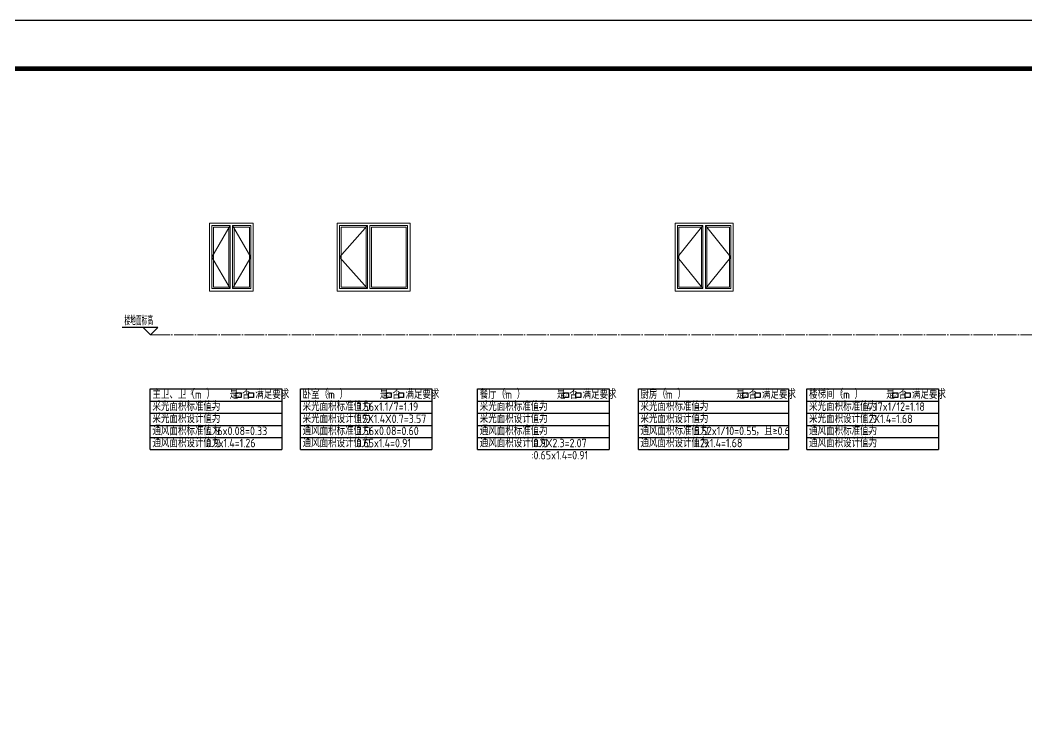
# Model space of a CAD drawing. Extents: x 27938 to 725830, y -209821 to 1628073.
# Drawn here: x 269138 to 289862, y -161770 to -147435 of the extents above; entities that cross this region are included whole.
import ezdxf

# ---------------------------------------------------------------- set-up
doc = ezdxf.new("R2010")
doc.units = 0
doc.header["$LTSCALE"] = 1000
doc.header["$MEASUREMENT"] = 0
doc.linetypes.add('DOTE', pattern=[2.42, 2, -0.2, 0.02, -0.2])
for name, color, linetype in [('AD-INDX', 43, 'Continuous'), ('DIM_ELEV', 3, 'Continuous'), ('图框', 140, 'Continuous')]:
    doc.layers.add(name, color=color, linetype=linetype)
for name, color, linetype, lineweight in [('DOTE', 19, 'DOTE', 9), ('WINDOW', 144, 'Continuous', 15), ('立面-普通轮廓', 7, 'Continuous', 18), ('立面-窗开启线', 250, 'Continuous', 13)]:
    doc.layers.add(name, color=color, linetype=linetype, lineweight=lineweight)
doc.layers.add('yichutu', color=7, linetype='Continuous', true_color=0xffffff, plot=False)
doc.layers.add('不打印-标记', color=10, linetype='Continuous', lineweight=9, plot=False)
doc.styles.add('_TCH_DIM', font='SIMPLEX.shx', dxfattribs={"width": 0.7, "bigfont": 'GBCBIG.shx'})
doc.styles.get("Standard").update_dxf_attribs({"font": 'gbenor.shx', "bigfont": 'gbcbig.shx'})

# ---------------------------------------------------------------- blocks, each defined once
blk = doc.blocks.new('TK')
at = {"layer": '图框'}
blk.add_lwpolyline([(465375, 548714), (549475, 548714), (549475, 489314), (465375, 489314)], close=True, dxfattribs=at)
blk.add_lwpolyline([(465375, 548714), (549475, 548714), (549475, 489314), (465375, 489314)], close=True, dxfattribs=at)
at = {"layer": '图框', "const_width": 100}
blk.add_lwpolyline([(548475, 490314), (548475, 547714), (467875, 547714), (467875, 490314)], close=True, dxfattribs=at)
blk = doc.blocks.new('yct-841-594-84100-59399.9999999999-100-1000.0')
at = {"layer": 'yichutu', "color": 7, "true_color": 0xffffff}
blk.add_lwpolyline([(0, 0), (0, 59400), (84100, 59400), (84100, 0)], close=True, dxfattribs=at)

msp = doc.modelspace()

# ---------------------------------------------------------------- linework, layer by layer
for p, q in [((271818.3, -156284.6), (271818.3, -155034.6)), ((271818.3, -155034.6), (274523.9, -155034.6)), ((274523.9, -155034.6), (274523.9, -156284.6)), ((274909.8, -156284.6), (274909.8, -155034.6)), ((274909.8, -155034.6), (277615.4, -155034.6)), ((277615.4, -155034.6), (277615.4, -156284.6)), ((278556.3, -156284.6), (278556.3, -155034.6)), ((278556.3, -155034.6), (281261.9, -155034.6)), ((281261.9, -155034.6), (281261.9, -156284.6)), ((281864.8, -156284.6), (281864.8, -155034.6)), ((281864.8, -155034.6), (284953.9, -155034.6)), ((284953.9, -155034.6), (284953.9, -156284.6)), ((285336.3, -156284.6), (285336.3, -155034.6)), ((285336.3, -155034.6), (288041.9, -155034.6)), ((288041.9, -155034.6), (288041.9, -156284.6)), ((271818.3, -155284.6), (274523.9, -155284.6)), ((271818.3, -155284.6), (274523.9, -155284.6)), ((274909.8, -155284.6), (277615.4, -155284.6)), ((274909.8, -155284.6), (277615.4, -155284.6)), ((278556.3, -155284.6), (281261.9, -155284.6)), ((278556.3, -155284.6), (281261.9, -155284.6)), ((281864.8, -155284.6), (284953.9, -155284.6)), ((281864.8, -155284.6), (284953.9, -155284.6)), ((285336.3, -155284.6), (288041.9, -155284.6)), ((285336.3, -155284.6), (288041.9, -155284.6)), ((271818.3, -155534.6), (274523.9, -155534.6)), ((274909.8, -155534.6), (277615.4, -155534.6)), ((278556.3, -155534.6), (281261.9, -155534.6)), ((281864.8, -155534.6), (284953.9, -155534.6)), ((285336.3, -155534.6), (288041.9, -155534.6)), ((271818.3, -155784.6), (274523.9, -155784.6)), ((274909.8, -155784.6), (277615.4, -155784.6)), ((278556.3, -155784.6), (281261.9, -155784.6)), ((281864.8, -155784.6), (284953.9, -155784.6)), ((285336.3, -155784.6), (288041.9, -155784.6)), ((271818.3, -156034.6), (274523.9, -156034.6)), ((274909.8, -156034.6), (277615.4, -156034.6)), ((278556.3, -156034.6), (281261.9, -156034.6)), ((281864.8, -156034.6), (284953.9, -156034.6)), ((285336.3, -156034.6), (288041.9, -156034.6)), ((271818.3, -156284.6), (274523.9, -156284.6)), ((274909.8, -156284.6), (277615.4, -156284.6)), ((278556.3, -156284.6), (281261.9, -156284.6)), ((281864.8, -156284.6), (284953.9, -156284.6)), ((285336.3, -156284.6), (288041.9, -156284.6))]:
    msp.add_line(p, q)
for points in [[(273586.1, -155111.2), (273686.1, -155111.2), (273686.1, -155211.2), (273586.1, -155211.2)], [(273840.1, -155111.2), (273940.1, -155111.2), (273940.1, -155211.2), (273840.1, -155211.2)], [(276677.6, -155111.2), (276777.6, -155111.2), (276777.6, -155211.2), (276677.6, -155211.2)], [(276931.6, -155111.2), (277031.6, -155111.2), (277031.6, -155211.2), (276931.6, -155211.2)], [(280324.1, -155111.2), (280424.1, -155111.2), (280424.1, -155211.2), (280324.1, -155211.2)], [(280578.1, -155111.2), (280678.1, -155111.2), (280678.1, -155211.2), (280578.1, -155211.2)], [(284016.1, -155111.2), (284116.1, -155111.2), (284116.1, -155211.2), (284016.1, -155211.2)], [(284270.1, -155111.2), (284370.1, -155111.2), (284370.1, -155211.2), (284270.1, -155211.2)], [(287104.1, -155111.2), (287204.1, -155111.2), (287204.1, -155211.2), (287104.1, -155211.2)], [(287358.1, -155111.2), (287458.1, -155111.2), (287458.1, -155211.2), (287358.1, -155211.2)]]:
    msp.add_lwpolyline(points, close=True)
at = {"color": 6, "const_width": 5}
for points in [[(273612.1, -155165.7), (273630.1, -155186.2), (273673.1, -155124.2)], [(276703.6, -155165.7), (276721.6, -155186.2), (276764.6, -155124.2)], [(280350.1, -155165.7), (280368.1, -155186.2), (280411.1, -155124.2)], [(284042.1, -155165.7), (284060.1, -155186.2), (284103.1, -155124.2)], [(287130.1, -155165.7), (287148.1, -155186.2), (287191.1, -155124.2)]]:
    msp.add_lwpolyline(points, dxfattribs=at)
at = {"layer": 'DIM_ELEV'}
for p, q in [((271974.1, -153767.7), (271239.5, -153767.7)), ((271824.1, -153917.7), (271674.1, -153767.7)), ((271824.1, -153917.7), (271974.1, -153767.7))]:
    msp.add_line(p, q, dxfattribs=at)
at = {"layer": 'DOTE', "ltscale": 0.2}
msp.add_line((271824.1, -153917.7), (298166.6, -153917.7), dxfattribs=at)
at = {"layer": 'WINDOW'}
for points in [[(273086.6, -151667.7), (273461.6, -151667.7), (273461.6, -152967.7), (273086.6, -152967.7)], [(273886.6, -151667.7), (273511.6, -151667.7), (273511.6, -152967.7), (273886.6, -152967.7)], [(275714.6, -151667.7), (276289.6, -151667.7), (276289.6, -152967.7), (275714.6, -152967.7)], [(277114.6, -151667.7), (276339.6, -151667.7), (276339.6, -152967.7), (277114.6, -152967.7)], [(282669.6, -151667.7), (283194.6, -151667.7), (283194.6, -152967.7), (282669.6, -152967.7)], [(283769.6, -151667.7), (283244.6, -151667.7), (283244.6, -152967.7), (283769.6, -152967.7)]]:
    msp.add_lwpolyline(points, close=True, dxfattribs=at)
at = {"layer": 'WINDOW', "color": 250}
for points in [[(273116.6, -151697.7), (273431.6, -151697.7), (273431.6, -152937.7), (273116.6, -152937.7)], [(273856.6, -151697.7), (273541.6, -151697.7), (273541.6, -152937.7), (273856.6, -152937.7)], [(275744.6, -151697.7), (276259.6, -151697.7), (276259.6, -152937.7), (275744.6, -152937.7)], [(277084.6, -151697.7), (276369.6, -151697.7), (276369.6, -152937.7), (277084.6, -152937.7)], [(282699.6, -151697.7), (283164.6, -151697.7), (283164.6, -152937.7), (282699.6, -152937.7)], [(283739.6, -151697.7), (283274.6, -151697.7), (283274.6, -152937.7), (283739.6, -152937.7)]]:
    msp.add_lwpolyline(points, close=True, dxfattribs=at)
at = {"layer": '立面-普通轮廓'}
for points in [[(273036.6, -151617.7), (273936.6, -151617.7), (273936.6, -153017.7), (273036.6, -153017.7)], [(277164.6, -151617.7), (275664.6, -151617.7), (275664.6, -153017.7), (277164.6, -153017.7)], [(283819.6, -151617.7), (282619.6, -151617.7), (282619.6, -153017.7), (283819.6, -153017.7)]]:
    msp.add_lwpolyline(points, close=True, dxfattribs=at)
at = {"layer": '立面-窗开启线', "color": 4, "ltscale": 0.5}
for points in [[(273461.6, -151667.7), (273086.6, -152317.7), (273461.6, -152967.7)], [(273511.6, -151667.7), (273886.6, -152317.7), (273511.6, -152967.7)], [(276289.6, -151667.7), (275714.6, -152317.7), (276289.6, -152967.7)], [(283194.6, -151667.7), (282669.6, -152317.7), (283194.6, -152967.7)], [(283244.6, -151667.7), (283769.6, -152317.7), (283244.6, -152967.7)]]:
    msp.add_lwpolyline(points, dxfattribs=at)

# ---------------------------------------------------------------- block references
msp.add_blockref('TK', (-205160.9, -696148.7))
at = {"layer": 'yichutu'}
msp.add_blockref('yct-841-594-84100-59399.9999999999-100-1000.0', (260214.1, -206835), dxfattribs=at)

# ---------------------------------------------------------------- texts
at = {"color": 91, "true_color": 0x7df289}
for s, p in [('是', (273449.9, -155235.8)), ('否', (273706.9, -155235.8)), ('满足要求', (273977.9, -155235.8)), ('是', (276541.4, -155235.8)), ('否', (276798.4, -155235.8)), ('满足要求', (277069.4, -155235.8)), ('是', (280187.9, -155235.8)), ('否', (280444.9, -155235.8)), ('满足要求', (280715.9, -155235.8)), ('是', (283879.9, -155235.8)), ('否', (284136.9, -155235.8)), ('满足要求', (284407.9, -155235.8)), ('是', (286967.9, -155235.8)), ('否', (287224.9, -155235.8)), ('满足要求', (287495.9, -155235.8))]:
    msp.add_text(s, height=175, dxfattribs=at).set_placement(p)
at = {"layer": 'AD-INDX', "color": 1}
for p in [(272642.9, -155143.5), (275449.4, -155143.5), (279095.9, -155143.5), (282404.3, -155143.5), (286018.9, -155143.5)]:
    msp.add_text('2', height=75.6, dxfattribs=at).set_placement(p)
at = {"layer": 'DIM_ELEV', "color": 7, "style": '_TCH_DIM', "width": 0.7}
msp.add_text('楼地面标高', height=168.79, dxfattribs=at).set_placement((271285.5, -153717.6))
at = {"layer": '不打印-标记', "color": 1}
for s, p in [('主卫、卫（m ）', (271861.4, -155235.8)), ('卧室（m ）', (274952.9, -155235.8)), ('餐厅（m ）', (278599.4, -155235.8)), ('厨房（m ）', (281907.9, -155235.8)), ('楼梯间（m ）', (285379.4, -155235.8)), ('采光面积标准值为', (271861.4, -155485.8)), (':--', (272919.1, -155485.8)), ('采光面积标准值为', (274952.9, -155485.8)), (':7.56x1.1/7=1.19', (276010.6, -155485.8)), ('采光面积标准值为', (278599.4, -155485.8)), (':--', (279657.1, -155485.8)), ('采光面积标准值为', (281907.9, -155485.8)), (':--', (282965.6, -155485.8)), ('采光面积标准值为', (285379.4, -155485.8)), (':14.17x1/12=1.18', (286437.1, -155485.8)), ('通风面积标准值为', (271861.4, -155985.8)), (':4.16x0.08=0.33', (272919.1, -155985.8)), ('通风面积标准值为', (274952.9, -155985.8)), (':7.56x0.08=0.60', (276010.6, -155985.8)), ('通风面积标准值为', (278599.4, -155985.8)), ('通风面积标准值为', (281907.9, -155985.8)), (':5.52x1/10=0.55', (282965.6, -155985.8)), ('，且≥0.6', (284278.4, -155985.8)), ('通风面积标准值为', (285379.4, -155985.8)), (':--', (279657.1, -155985.8)), (':--', (286437.1, -155985.8))]:
    msp.add_text(s, height=175, dxfattribs=at).set_placement(p)
at = {"layer": '不打印-标记', "color": 2}
for s, p in [('采光面积设计值为', (271861.4, -155735.8)), (':--', (272919.1, -155735.8)), ('采光面积设计值为', (274952.9, -155735.8)), (':1.5X1.4X0.7=3.57', (276010.6, -155735.8)), ('采光面积设计值为', (278599.4, -155735.8)), (':--', (279657.1, -155735.8)), ('采光面积设计值为', (281907.9, -155735.8)), (':--', (282965.6, -155735.8)), ('采光面积设计值为', (285379.4, -155735.8)), (':1.2X1.4=1.68', (286437.1, -155735.8)), ('通风面积设计值为', (271861.4, -156235.8)), ('通风面积设计值为', (274952.9, -156235.8)), ('通风面积设计值为', (278599.4, -156235.8)), ('通风面积设计值为', (281907.9, -156235.8)), ('通风面积设计值为', (285379.4, -156235.8)), (':0.9x1.4=1.26', (272919.1, -156235.8)), (':0.65x1.4=0.91', (276010.6, -156235.8)), (':0.9X2.3=2.07', (279657.1, -156235.8)), (':1.2x1.4=1.68', (282965.6, -156235.8)), (':--', (286437.1, -156235.8)), (':0.65x1.4=0.91', (279657.1, -156485.8))]:
    msp.add_text(s, height=175, dxfattribs=at).set_placement(p)

doc.saveas('drawing.dxf')
